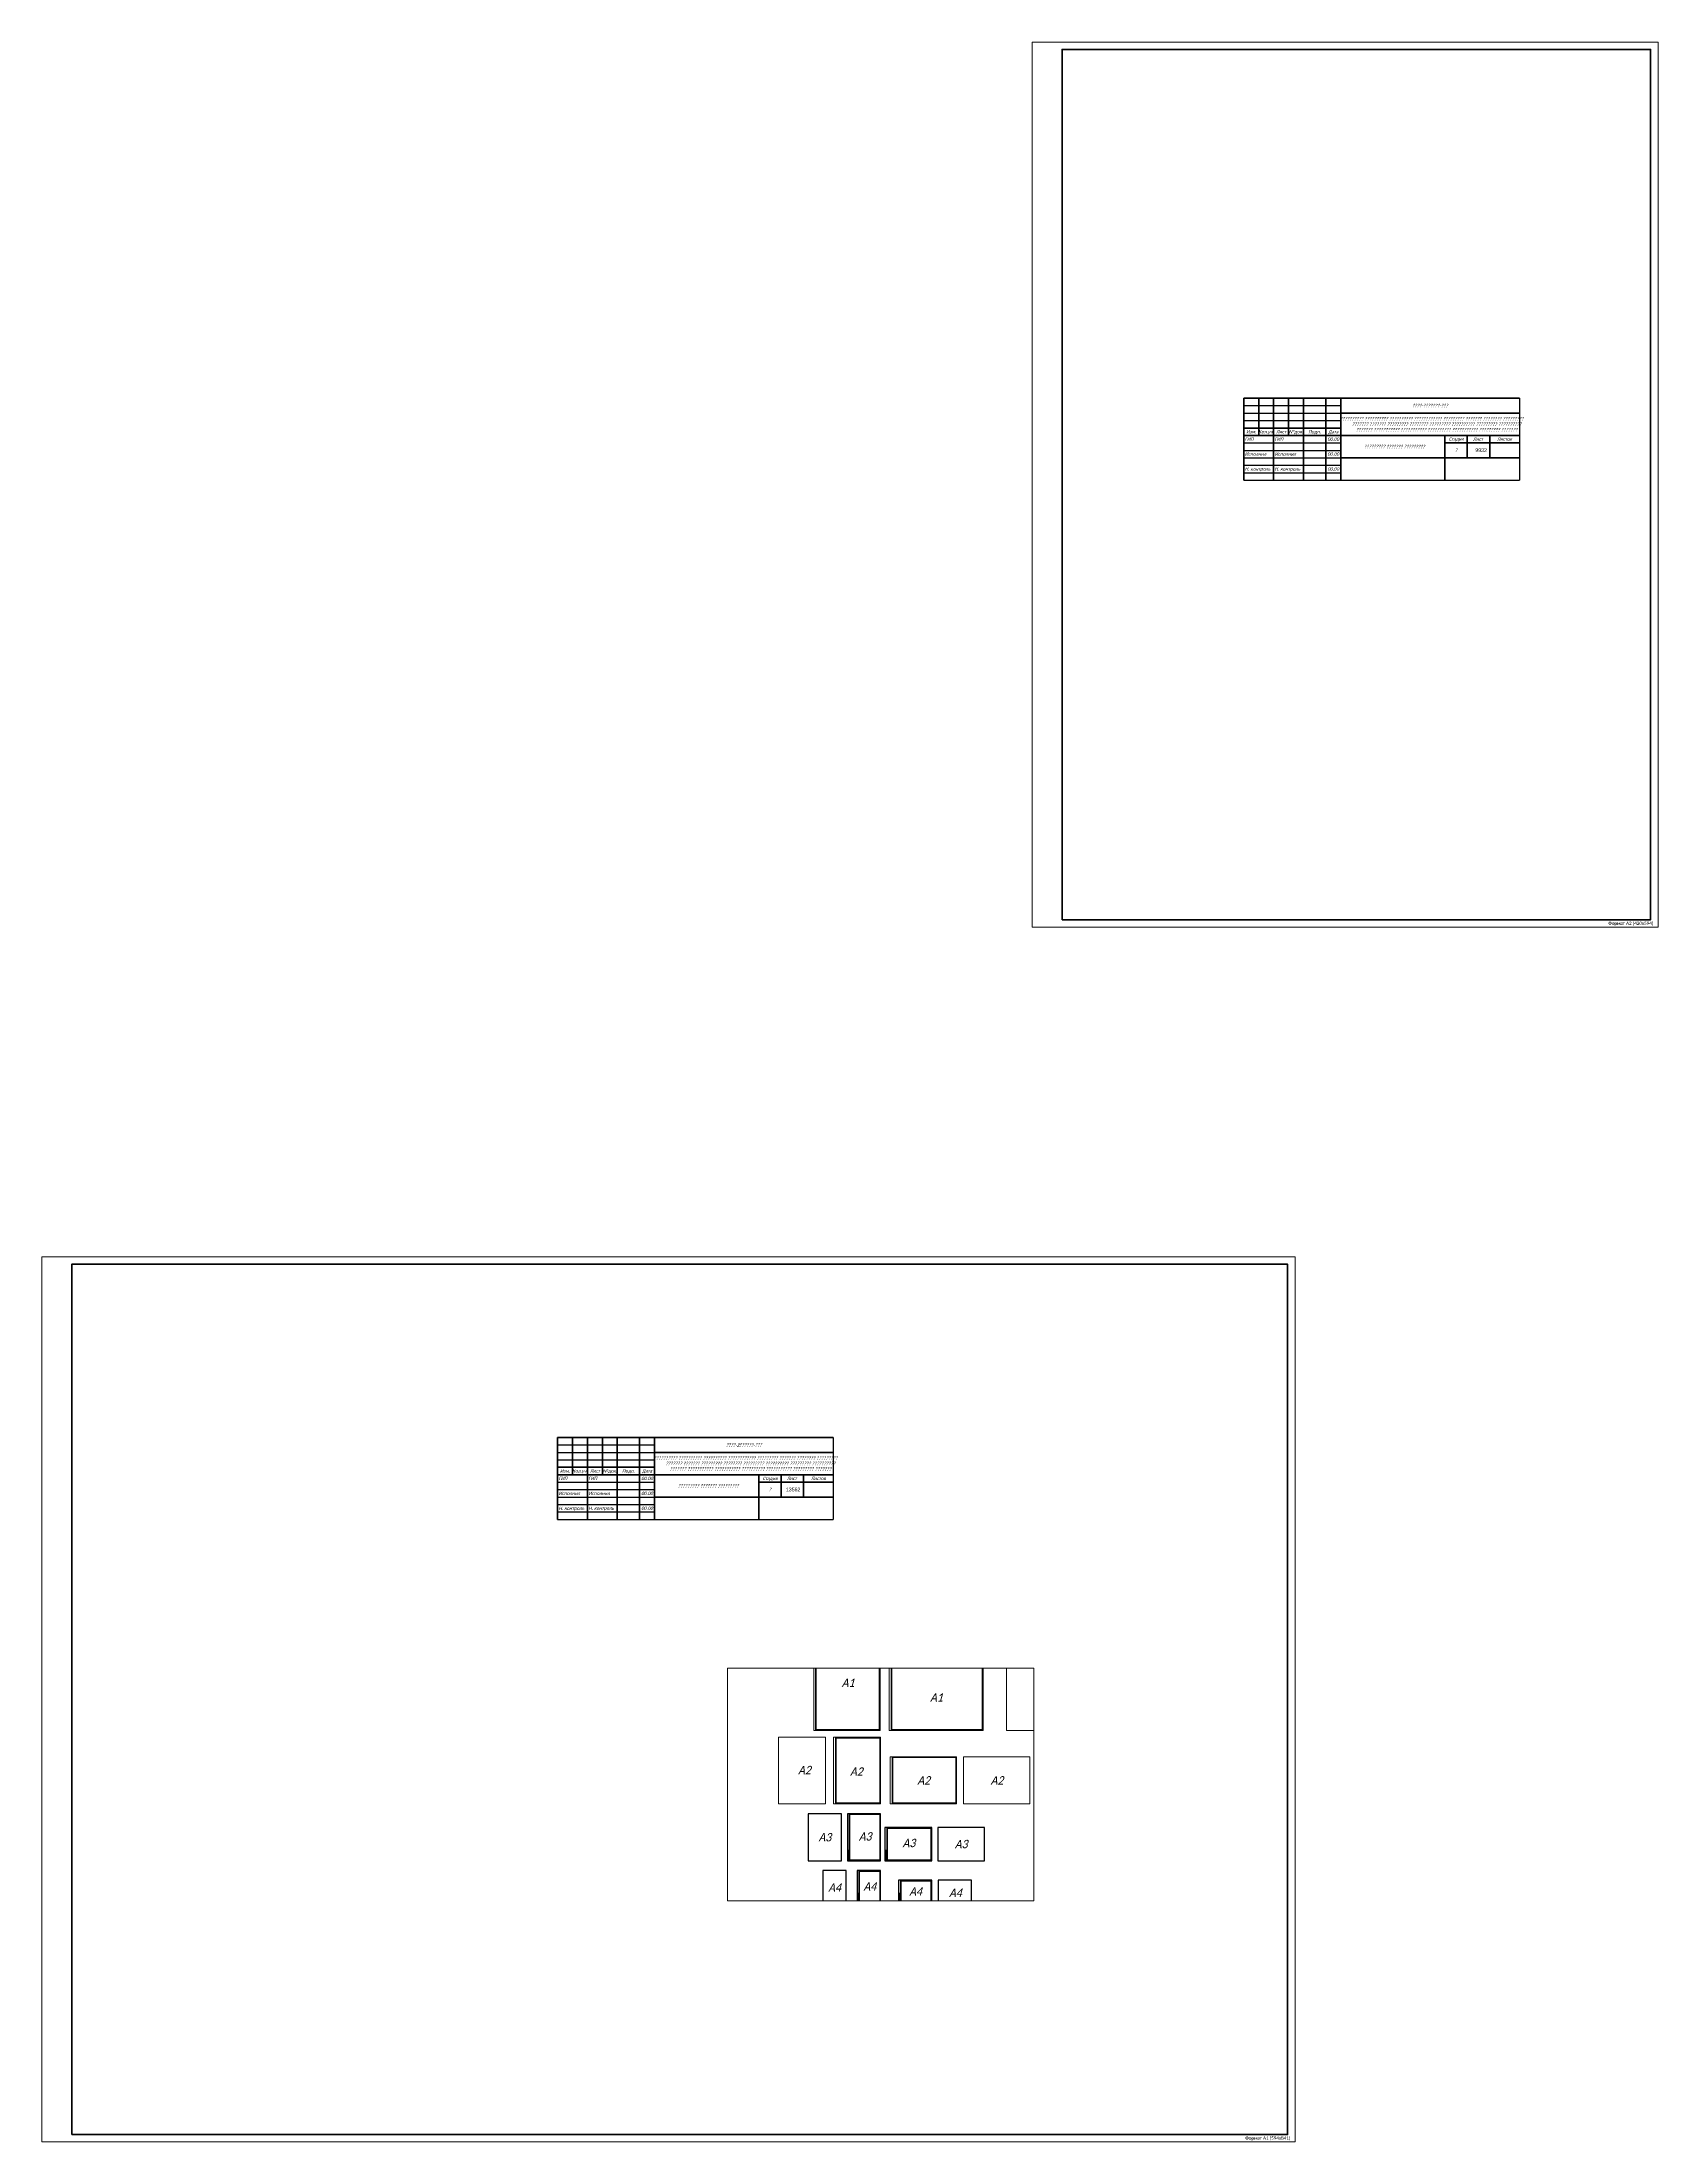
# Paper-space layout 'Лист1' of a CAD drawing. Header units: millimetres. Extents: x -434 to 650, y -142 to 1267.
# The model-space entities are those that its viewports show. They can reach past a viewport. Long polylines and large blocks are cut down to what shows.
import ezdxf
from ezdxf.enums import TextEntityAlignment as Align

# ---------------------------------------------------------------- set-up
doc = ezdxf.new("R2010")
doc.units = ezdxf.units.MM
doc.layers.add('PaperFormat', color=7, linetype='Continuous')
doc.layers.add('ShtampPaper', color=7, linetype='Continuous')
doc.styles.add('!!!VStyle', font='calibri.ttf', dxfattribs={"width": 0.9, "height": 2.2})
doc.styles.add('shtampText', font='calibri.ttf', dxfattribs={"width": 0.9, "oblique": 15, "height": 2.2})
doc.styles.get("Standard").update_dxf_attribs({"font": 'arial.ttf'})

# ---------------------------------------------------------------- blocks, each defined once
blk = doc.blocks.new('a1_0_594_841_progSheetFormat')
at = {"layer": 'PaperFormat', "color": 0, "linetype": 'Continuous', "lineweight": 15, "ltscale": 100}
blk.add_lwpolyline([(-841, 1.029927958082924e-13), (0, 0), (5.684341886080801e-14, 594), (-841, 594), (-841, 1.029927958082924e-13)], dxfattribs=at)
at = {"layer": 'PaperFormat', "color": 0, "linetype": 'Continuous', "lineweight": 60, "ltscale": 100}
blk.add_lwpolyline([(-821, 5.000000000000103), (-5, 5), (-4.999999999999943, 589), (-821, 589), (-821, 5.000000000000103)], dxfattribs=at)
at = {"layer": 'PaperFormat', "style": '!!!VStyle', "width": 0.9}
blk.add_text('Формат А1 (594х841)', height=2.2, dxfattribs=at).set_placement((-33.38625100712761, 3.719967359431848), align=Align.TOP_LEFT)
blk = doc.blocks.new('a2_1_420_594_progSheetFormat')
at = {"layer": 'PaperFormat', "color": 0, "linetype": 'Continuous', "lineweight": 15, "ltscale": 100}
blk.add_lwpolyline([(-420, 5.143516556418883e-14), (0, 0), (5.684341886080801e-14, 594), (-419.9999999999999, 594), (-420, 5.143516556418883e-14)], dxfattribs=at)
at = {"layer": 'PaperFormat', "color": 0, "linetype": 'Continuous', "lineweight": 60, "ltscale": 100}
blk.add_lwpolyline([(-400, 5.000000000000052), (-5, 5), (-4.999999999999943, 589), (-399.9999999999999, 589), (-400, 5.000000000000052)], dxfattribs=at)
at = {"layer": 'PaperFormat', "style": '!!!VStyle', "width": 0.9}
blk.add_text('Формат А2 (420х594)', height=2.2, dxfattribs=at).set_placement((-33.38625100712761, 3.719967359431848), align=Align.TOP_LEFT)
blk = doc.blocks.new('BS_120_55_0_45_35_25_20_15_shprogSheetFormat')
at = {"layer": 'ShtampPaper', "lineweight": 50}
for p, q in [((-185, 54.99999999982538), (0, 54.99999999982538)), ((-185, 0), (-185, 54.99999999982538)), ((-174.9999999983702, 54.99999999982538), (-174.9999999983702, 30)), ((-165, 54.99999999982538), (-165, 0)), ((-155.0000000002328, 54.99999999982538), (-155.0000000002328, 30)), ((-144.999999998603, 54.99999999982538), (-144.999999998603, 0)), ((-129.9999999988358, 54.99999999982538), (-129.9999999988358, 0)), ((-119.9999999997672, 0), (-119.9999999997672, 54.98968481604243)), ((-119.9999999997672, 44.99999999994179), (0, 44.99999999994179)), ((-185, 34.99999999988358), (-119.9999999997672, 34.99999999988358)), ((-185, 30), (0, 30)), ((-49.99999999953434, 0), (-49.99999999953434, 30)), ((-34.99999999883585, 30), (-34.99999999883585, 14.99999999988358)), ((-20.00000000069849, 30), (-20.00000000069849, 14.99999999988358)), ((-119.9999999997672, 14.99999999988358), (0, 14.99999999988358)), ((-49.99999999953434, 25), (0, 25))]:
    blk.add_line(p, q, dxfattribs=at)
at = {"layer": 'ShtampPaper'}
for p, q in [((-185, 49.99999999976717), (-119.9999999997672, 49.99999999976717)), ((-185, 44.99999999994179), (-119.9999999997672, 44.99999999994179)), ((-185, 39.99999999994179), (-119.9999999997672, 39.99999999994179)), ((-185, 25), (-119.9999999997672, 25)), ((-185, 19.99999999994179), (-119.9999999997672, 19.99999999994179)), ((-185, 14.99999999988358), (-119.9999999997672, 14.99999999988358)), ((-185, 10.00000000005821), (-119.9999999997672, 10.00000000005821)), ((-185, 5.000000000058208), (-119.9999999997672, 5.000000000058208))]:
    blk.add_line(p, q, dxfattribs=at)
at = {"layer": 'ShtampPaper', "ltscale": 50}
for p in [(0, 54.99999999982538), (-185, 0)]:
    blk.add_line(p, (0, 0), dxfattribs=at)
at = {"layer": 'ShtampPaper', "style": 'shtampText', "oblique": 15, "width": 0.9}
for s, p in [('ГИП', (-184.3105663687456, 27.49767039500875)), ('ГИП', (-164.3105663687456, 27.49767039500875)), ('Исполнил', (-184.3105663687456, 17.5)), ('Исполнил', (-164.3105663687456, 17.5)), ('Н. контроль', (-184.3105663687456, 7.500000000058208)), ('Н. контроль', (-164.3105663687456, 7.500000000058208))]:
    blk.add_text(s, height=2.2, dxfattribs=at).set_placement(p, align=Align.MIDDLE_LEFT)
for s, p in [('Изм.', (-180, 32.49999999982538)), ('Кол.уч.', (-170.0000000009313, 32.49999999982538)), ('Лист', (-160.0000000002328, 32.49999999982538)), ('№док.', (-149.9999999995343, 32.49999999982538)), ('Подп.', (-137.499999998603, 32.49999999982538)), ('Дата', (-124.9999999995343, 32.49999999982538)), ('Стадия', (-42.49999999953434, 27.5)), ('Лист', (-27.88434727140702, 27.5)), ('Листов', (-10.00000000069849, 27.5))]:
    blk.add_text(s, height=2.2, dxfattribs=at).set_placement(p, align=Align.MIDDLE_CENTER)
at = {"layer": 'ShtampPaper', "ltscale": 100, "style": 'shtampText', "oblique": 15, "width": 0.9}
for p in [(-124.9999999993015, 27.5), (-124.9999999993015, 17.49999999991269), (-124.9999999993015, 7.500000000058208)]:
    blk.add_text('00.00', height=2.2, dxfattribs=at).set_placement(p, align=Align.MIDDLE_CENTER)
at = {"layer": 'ShtampPaper', "char_height": 2.2, "attachment_point": 5, "style": 'shtampText'}
for s, insert, width in [('\\pi-6.6,l8.8,t17.6;??????????^I?????????? ?????????? ???????????? ????????? ??????? ???????? ????????? \\P\\pi0,t8.8;??????? ??????? ????????? ???????? ????????? ?????????? ????????? ?????????? \\P??????? ??????????? ??????????? ?????????? ??????????? ????????? ???????', (-59.99999999988358, 37.4999999999709), 120), ('????-???????-???', (-60, 49.99999999988358), 120), ('\\pi-6.6,l8.8,t8.8;????????? ??????? ?????????', (-84.99999999965075, 22.5), 70), ('?', (-42.49999999918509, 19.99999999994179), 15)]:
    blk.add_mtext(s, dxfattribs=dict(at, insert=insert, width=width))
blk = doc.blocks.new('a3_0_297_420_progSheetFormat')
at = {"layer": 'ShtampPaper', "ltscale": 100}
blk.add_lwpolyline([(-420, 5.143516556418883e-14), (0, 0), (0, 297), (-420, 297.0000000000001), (-420, 5.143516556418883e-14)], dxfattribs=at)
at = {"layer": 'ShtampPaper', "lineweight": 50, "ltscale": 100}
blk.add_lwpolyline([(-400, 5.000000000000052), (-5, 5), (-5, 292), (-400, 292.0000000000001), (-400, 5.000000000000052)], dxfattribs=at)
at = {"layer": 'ShtampPaper', "style": 'shtampText', "oblique": 15, "width": 0.9}
blk.add_text('Формат А3 (297х420)', height=2.2, dxfattribs=at).set_placement((-5, 2.5), align=Align.MIDDLE_RIGHT)
blk = doc.blocks.new('a3_1_297_420_progSheetFormat')
at = {"layer": 'ShtampPaper', "ltscale": 100}
blk.add_lwpolyline([(-297, 8.780717549886523e-14), (0, 0), (2.571758278209442e-14, 420), (-297, 420.0000000000001), (-297, 8.780717549886523e-14)], dxfattribs=at)
at = {"layer": 'ShtampPaper', "lineweight": 50, "ltscale": 100}
blk.add_lwpolyline([(-277, 5.000000000000088), (-5, 5), (-4.999999999999974, 415), (-277, 415.0000000000001), (-277, 5.000000000000088)], dxfattribs=at)
at = {"layer": 'ShtampPaper', "style": 'shtampText', "oblique": 15, "width": 0.9}
blk.add_text('Формат А3 (297х420)', height=2.2, dxfattribs=at).set_placement((-5, 2.500000000000001), align=Align.MIDDLE_RIGHT)
blk = doc.blocks.new('a4_1_210_297_progSheetFormat')
at = {"layer": 'ShtampPaper', "ltscale": 100}
blk.add_lwpolyline([(-210, 0), (0, 0), (1.818600496733819e-14, 297), (-210, 297), (-210, 0)], dxfattribs=at)
at = {"layer": 'ShtampPaper', "lineweight": 50, "ltscale": 100}
blk.add_lwpolyline([(-190, 5), (-5, 5), (-4.999999999999982, 292), (-190, 292), (-190, 5)], dxfattribs=at)
at = {"layer": 'ShtampPaper', "style": 'shtampText', "oblique": 15, "width": 0.9}
blk.add_text('Формат А4 (210х297)', height=2.2, dxfattribs=at).set_placement((-5, 2.5), align=Align.MIDDLE_RIGHT)
blk = doc.blocks.new('invShtamp')
at = {"layer": 'ShtampPaper', "lineweight": 50}
for p, q in [((-12, 60), (0, 60)), ((-12, 25), (0, 25)), ((-7, 85), (-7, 0))]:
    blk.add_line(p, q, dxfattribs=at)
blk.add_lwpolyline([(0, 0), (-12, 0), (-12, 85), (0, 85)], dxfattribs=at)
at = {"layer": 'ShtampPaper', "style": 'shtampText', "oblique": 15, "width": 0.9}
for s, p in [('Взам. инв. №', (-9.75, 72.5)), ('Инв. № подл.', (-9.75, 12.5)), ('Подпись и дата', (-9.75, 42.5))]:
    blk.add_text(s, height=2.2, rotation=90, dxfattribs=at).set_placement(p, align=Align.MIDDLE_CENTER)
blk = doc.blocks.new('a4_0_210_297_progSheetFormat')
at = {"layer": 'ShtampPaper', "ltscale": 100}
blk.add_lwpolyline([(-297, 3.637200993467639e-14), (0, 0), (3.10447963583854e-14, 210), (-297, 210), (-297, 3.637200993467639e-14)], dxfattribs=at)
at = {"layer": 'ShtampPaper', "lineweight": 50, "ltscale": 100}
blk.add_lwpolyline([(-277, 5.000000000000036), (-5, 5), (-4.99999999999997, 205), (-277, 205), (-277, 5.000000000000036)], dxfattribs=at)
at = {"layer": 'ShtampPaper', "style": 'shtampText', "oblique": 15, "width": 0.9}
blk.add_text('Формат А4 (210х297)', height=2.2, dxfattribs=at).set_placement((-5, 2.5), align=Align.MIDDLE_RIGHT)
blk = doc.blocks.new('a3null_0_297_420_progSheetFormat')
at = {"layer": 'ShtampPaper', "ltscale": 100}
blk.add_lwpolyline([(-420, 5.143516556418883e-14), (0, 0), (0, 297), (-420, 297.0000000000001), (-420, 5.143516556418883e-14)], dxfattribs=at)
blk = doc.blocks.new('a3null_1_297_420_progSheetFormat')
at = {"layer": 'ShtampPaper', "ltscale": 100}
blk.add_lwpolyline([(-297, 8.780717549886523e-14), (0, 0), (2.571758278209442e-14, 420), (-297, 420.0000000000001), (-297, 8.780717549886523e-14)], dxfattribs=at)
blk = doc.blocks.new('a4null_1_210_297_progSheetFormat')
at = {"layer": 'ShtampPaper', "ltscale": 100}
blk.add_lwpolyline([(-210, 0), (0, 0), (1.818600496733819e-14, 297), (-210, 297), (-210, 0)], dxfattribs=at)
blk = doc.blocks.new('a4null_0_210_297_progSheetFormat')
at = {"layer": 'ShtampPaper', "ltscale": 100}
blk.add_lwpolyline([(-297, 3.637200993467639e-14), (0, 0), (3.10447963583854e-14, 210), (-297, 210), (-297, 3.637200993467639e-14)], dxfattribs=at)
blk = doc.blocks.new('a2_0_420_594_progSheetFormat')
at = {"layer": 'PaperFormat', "color": 0, "linetype": 'Continuous', "lineweight": 15, "ltscale": 100}
blk.add_lwpolyline([(-594, 7.274401986935278e-14), (0, 0), (4.019231636622789e-14, 420), (-594, 420), (-594, 7.274401986935278e-14)], dxfattribs=at)
at = {"layer": 'PaperFormat', "color": 0, "linetype": 'Continuous', "lineweight": 60, "ltscale": 100}
blk.add_lwpolyline([(-574, 5.000000000000073), (-5, 5), (-4.99999999999996, 415), (-574, 415), (-574, 5.000000000000073)], dxfattribs=at)
at = {"layer": 'PaperFormat', "style": '!!!VStyle', "width": 0.9}
blk.add_text('Формат А2 (420х594)', height=2.2, dxfattribs=at).set_placement((-33.38625100712761, 3.719967359431848), align=Align.TOP_LEFT)
blk = doc.blocks.new('a2null_0_420_594_progSheetFormat')
at = {"layer": 'PaperFormat', "color": 0, "linetype": 'Continuous', "lineweight": 15, "ltscale": 100}
blk.add_lwpolyline([(-594, 7.274401986935278e-14), (0, 0), (4.019231636622789e-14, 420), (-594, 420), (-594, 7.274401986935278e-14)], dxfattribs=at)
blk = doc.blocks.new('a2null_1_420_594_progSheetFormat')
at = {"layer": 'PaperFormat', "color": 0, "linetype": 'Continuous', "lineweight": 15, "ltscale": 100}
blk.add_lwpolyline([(-420, 5.143516556418883e-14), (0, 0), (5.684341886080801e-14, 594), (-419.9999999999999, 594), (-420, 5.143516556418883e-14)], dxfattribs=at)
blk = doc.blocks.new('a1_1_594_841_progSheetFormat')
at = {"layer": 'PaperFormat', "color": 0, "linetype": 'Continuous', "lineweight": 15, "ltscale": 100}
blk.add_lwpolyline([(-593.9999999999999, 1.029927958082924e-13), (0, 0), (5.684341886080801e-14, 841.0000000000001), (-593.9999999999999, 841.0000000000001), (-593.9999999999999, 1.029927958082924e-13)], dxfattribs=at)
at = {"layer": 'PaperFormat', "color": 0, "linetype": 'Continuous', "lineweight": 60, "ltscale": 100}
blk.add_lwpolyline([(-573.9999999999999, 5.000000000000103), (-5, 5), (-4.999999999999943, 836.0000000000001), (-573.9999999999999, 836.0000000000001), (-573.9999999999999, 5.000000000000103)], dxfattribs=at)
at = {"layer": 'PaperFormat', "style": '!!!VStyle', "width": 0.9}
blk.add_text('Формат А1 (594х841)', height=2.2, dxfattribs=at).set_placement((-33.38625100712761, 3.719967359431848), align=Align.TOP_LEFT)
blk = doc.blocks.new('a1null_0_594_841_progSheetFormat')
at = {"layer": 'PaperFormat', "color": 0, "linetype": 'Continuous', "lineweight": 15, "ltscale": 100}
blk.add_lwpolyline([(-841, 1.029927958082924e-13), (0, 0), (5.684341886080801e-14, 594), (-841, 594), (-841, 1.029927958082924e-13)], dxfattribs=at)

msp = doc.modelspace()

# ---------------------------------------------------------------- block references
at = {"layer": 'PaperFormat'}
for name, p in [('a1_1_594_841_progSheetFormat', (3211.902514328171, 1879.472519611703)), ('a1_0_594_841_progSheetFormat', (4132.501125692439, 1879.472519611703)), ('a1null_0_594_841_progSheetFormat', (5180.743670906797, 1879.472519611703)), ('a2null_1_420_594_progSheetFormat', (2723.055040292717, 1224.896469994419)), ('a2_1_420_594_progSheetFormat', (3215.166585333085, 1224.896469994419)), ('a2_0_420_594_progSheetFormat', (3894.716179568164, 1224.896469994419)), ('a2null_0_420_594_progSheetFormat', (4549.888365655523, 1224.896469994419)), ('a3null_1_297_420_progSheetFormat', (2865.64708338156, 715.334923236155)), ('a3null_0_297_420_progSheetFormat', (4145.555968615341, 715.3349232361549)), ('invShtamp', (2938.117252727247, 720.334923236155)), ('invShtamp', (3273.522374297063, 720.3349232361549)), ('a4null_1_210_297_progSheetFormat', (2908.365239409766, 331.3710187969259)), ('invShtamp', (3025.117252727247, 336.3710187969259)), ('a4_0_210_297_progSheetFormat', (3673.522374297063, 331.371018796926)), ('invShtamp', (3396.522374297063, 336.371018796926)), ('a4null_0_210_297_progSheetFormat', (4027.357193552252, 331.3710187969259))]:
    msp.add_blockref(name, p, dxfattribs=at)
at = {"layer": 'ShtampPaper'}
for name, p in [('a3_1_297_420_progSheetFormat', (3215.117252727247, 715.3349232361549)), ('a3_0_297_420_progSheetFormat', (3673.522374297063, 715.3349232361549)), ('a4_1_210_297_progSheetFormat', (3215.117252727247, 331.3710187969259))]:
    msp.add_blockref(name, p, dxfattribs=at)

# ---------------------------------------------------------------- texts
at = {"layer": 'ShtampPaper', "char_height": 75, "attachment_point": 5, "style": 'shtampText'}
for s, insert in [('A1', (2924.455983970972, 2306.031161000495)), ('A1', (3714.880890913931, 2175.124167077618)), ('A2', (2534.882679028479, 1525.590694788976)), ('A2', (2998.832069438248, 1512.337988627673)), ('A2', (3600.595944789656, 1433.548117460334)), ('A2', (4255.768130877014, 1433.548117460334)), ('A3', (2717.14708338156, 925.3349232361551)), ('A3', (3076.990881657584, 932.1764960197877)), ('A3', (3468.610600719538, 873.6354369337855)), ('A3', (3935.555968615341, 863.8349232361549)), ('A4', (2804.043307248163, 476.0620909694722)), ('A4', (3118.977686816364, 486.1697962401199)), ('A4', (3528.129869330836, 441.2254242054647)), ('A4', (3884.193893219077, 429.619518302216))]:
    msp.add_mtext_dynamic_manual_height_columns(s, width=53.28554490603165, gutter_width=12.5, heights=[0], dxfattribs=dict(at, insert=insert))

psp = doc.layouts.new('Лист1')

# ---------------------------------------------------------------- block references
at = {"layer": 'PaperFormat'}
for name, p in [('a2_1_420_594_progSheetFormat', (650.210261629305, 672.8539265477148)), ('BS_120_55_0_45_35_25_20_15_shprogSheetFormat', (557.2268628919783, 972.8167890060595)), ('a1_0_594_841_progSheetFormat', (406.5757041149295, -142.3859252464613)), ('BS_120_55_0_45_35_25_20_15_shprogSheetFormat', (96.67979698593626, 275.4040360126046))]:
    psp.add_blockref(name, p, dxfattribs=at)

# ---------------------------------------------------------------- texts
at = {"layer": 'PaperFormat', "char_height": 2.5, "attachment_point": 1}
for s, width, insert in [('9932', 4.997721487708986, (527.6016049077944, 994.1699711137235)), ('.с', 53.28554490603165, (31.81114308339966, 326.5416182931122)), ('13562', 4.997721487708986, (64.88709824409489, 296.7572181202686))]:
    psp.add_mtext_dynamic_manual_height_columns(s, width=width, gutter_width=12.5, heights=[0], dxfattribs=dict(at, insert=insert))

# ---------------------------------------------------------------- viewports
at = {"layer": 'PaperFormat'}
psp.add_viewport(center=(128.5, 97.5), size=(205.6, 156), view_center_point=(3216.273171017954, 1396.346649988169), view_height=2077.572133181668, dxfattribs=at)

doc.saveas('drawing.dxf')
